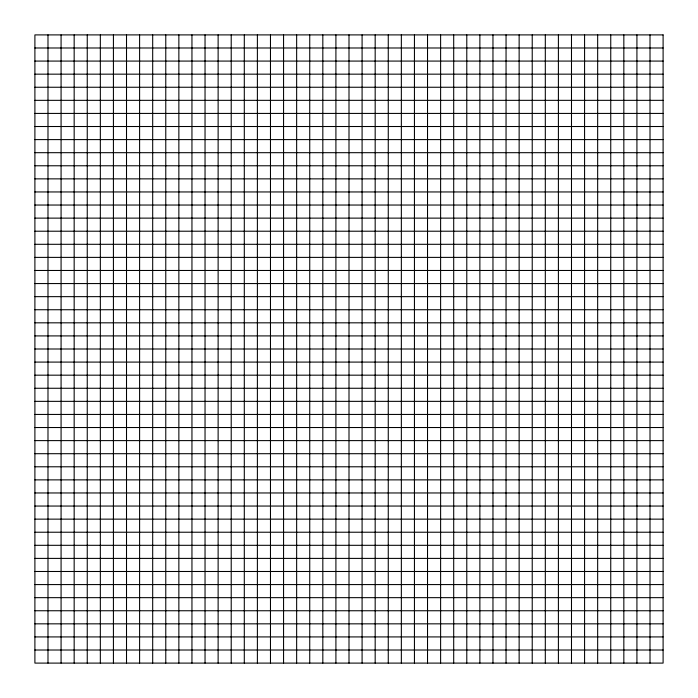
<?xml version="1.0" encoding="UTF-8"?>
<svg xmlns="http://www.w3.org/2000/svg" width="698" height="698" viewBox="0 0 698 698"><rect width="100%" height="100%" fill="white"/><g stroke="black" fill="none" stroke-linecap="round" stroke-linejoin="round"><path stroke-width="1.05" d="M34.9 47.988L663.1 47.988M34.9 61.075L663.1 61.075M34.9 74.163L663.1 74.163M34.9 87.25L663.1 87.25M34.9 100.338L663.1 100.338M34.9 113.425L663.1 113.425M34.9 126.513L663.1 126.513M34.9 139.6L663.1 139.6M34.9 152.688L663.1 152.688M34.9 165.775L663.1 165.775M34.9 178.863L663.1 178.863M34.9 191.95L663.1 191.95M34.9 205.038L663.1 205.038M34.9 218.125L663.1 218.125M34.9 231.213L663.1 231.213M34.9 244.3L663.1 244.3M34.9 257.387L663.1 257.387M34.9 270.475L663.1 270.475M34.9 283.562L663.1 283.562M34.9 296.65L663.1 296.65M34.9 309.738L663.1 309.738M34.9 322.825L663.1 322.825M34.9 335.913L663.1 335.913M34.9 349L663.1 349M34.9 362.088L663.1 362.088M34.9 375.175L663.1 375.175M34.9 388.263L663.1 388.263M34.9 401.35L663.1 401.35M34.9 414.438L663.1 414.438M34.9 427.525L663.1 427.525M34.9 440.613L663.1 440.613M34.9 453.7L663.1 453.7M34.9 466.788L663.1 466.788M34.9 479.875L663.1 479.875M34.9 492.963L663.1 492.963M34.9 506.05L663.1 506.05M34.9 519.138L663.1 519.138M34.9 532.225L663.1 532.225M34.9 545.312L663.1 545.312M34.9 558.4L663.1 558.4M34.9 571.488L663.1 571.488M34.9 584.575L663.1 584.575M34.9 597.663L663.1 597.663M34.9 610.75L663.1 610.75M34.9 623.838L663.1 623.838M34.9 636.925L663.1 636.925M34.9 650.013L663.1 650.013M650.013 34.9L650.013 663.1M636.925 34.9L636.925 663.1M623.838 34.9L623.838 663.1M610.75 34.9L610.75 663.1M597.663 34.9L597.663 663.1M584.575 34.9L584.575 663.1M571.488 34.9L571.488 663.1M558.4 34.9L558.4 663.1M545.312 34.9L545.312 663.1M532.225 34.9L532.225 663.1M519.138 34.9L519.138 663.1M506.05 34.9L506.05 663.1M492.963 34.9L492.963 663.1M479.875 34.9L479.875 663.1M466.788 34.9L466.788 663.1M453.7 34.9L453.7 663.1M440.613 34.9L440.613 663.1M427.525 34.9L427.525 663.1M414.438 34.9L414.438 663.1M401.35 34.9L401.35 663.1M388.263 34.9L388.263 663.1M375.175 34.9L375.175 663.1M362.088 34.9L362.088 663.1M349 34.9L349 663.1M335.913 34.9L335.913 663.1M322.825 34.9L322.825 663.1M309.738 34.9L309.738 663.1M296.65 34.9L296.65 663.1M283.562 34.9L283.562 663.1M270.475 34.9L270.475 663.1M257.387 34.9L257.387 663.1M244.3 34.9L244.3 663.1M231.213 34.9L231.213 663.1M218.125 34.9L218.125 663.1M205.038 34.9L205.038 663.1M191.95 34.9L191.95 663.1M178.863 34.9L178.863 663.1M165.775 34.9L165.775 663.1M152.688 34.9L152.688 663.1M139.6 34.9L139.6 663.1M126.513 34.9L126.513 663.1M113.425 34.9L113.425 663.1M100.338 34.9L100.338 663.1M87.25 34.9L87.25 663.1M74.163 34.9L74.163 663.1M61.075 34.9L61.075 663.1M47.988 34.9L47.988 663.1M663.1 34.9L34.9 34.9L34.9 663.1L663.1 663.1L663.1 34.9"/></g></svg>
